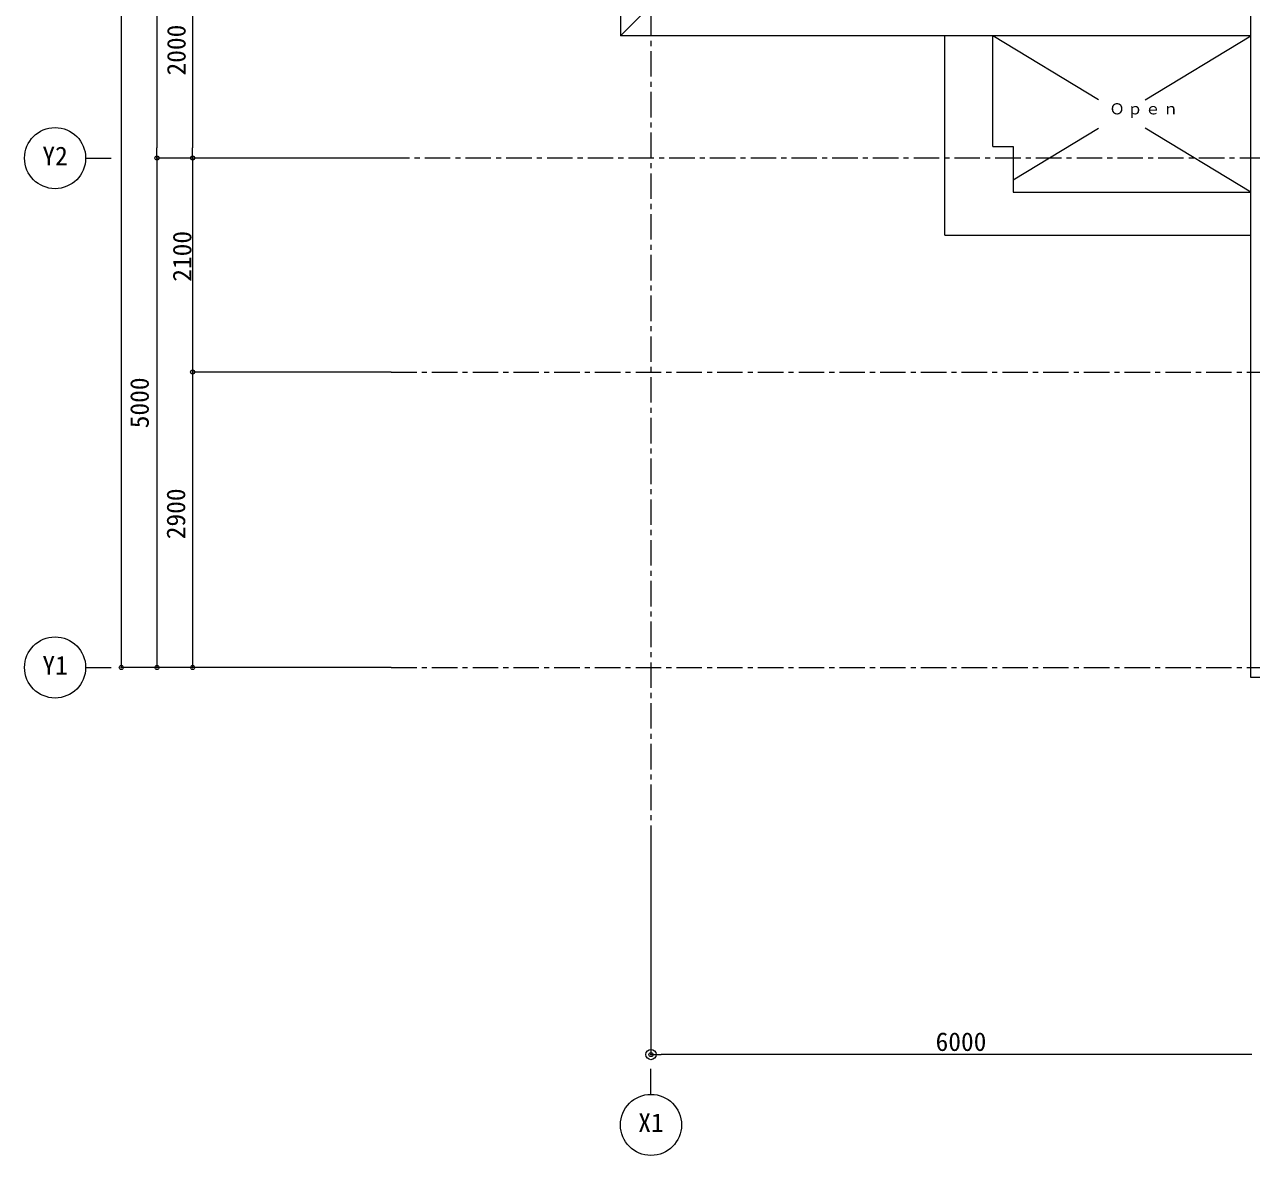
# Model space of a CAD drawing. Units: millimetres at full size, sheet at 1:50; details may follow other scales. Extents: x -18293 to 19316, y -13157 to 12422.
# Drawn here: x -18293 to -6248, y -11880 to -778 of the extents above; entities that cross this region are included whole.
import ezdxf
from ezdxf.enums import TextEntityAlignment as Align

# ---------------------------------------------------------------- set-up
doc = ezdxf.new("R2010")
doc.units = ezdxf.units.MM
doc.header["$LTSCALE"] = 50
doc.header["$PDMODE"] = 32
doc.header["$PDSIZE"] = 40
doc.linetypes.add('CHAIN1', pattern=[8, 5, -1, 1, -1])
for name, color, linetype, lineweight in [('1-1_表（文字_固定）', 4, 'Continuous', 9), ('1-2', 3, 'Continuous', 18), ('1-6', 7, 'Continuous', 13), ('1-8', 4, 'Continuous', 9)]:
    doc.layers.add(name, color=color, linetype=linetype, lineweight=lineweight)
doc.layers.add('1-5_建具姿図', color=3, linetype='Continuous')
doc.styles.add('ＭＳ ゴシック', font='')
doc.styles.get('ＭＳ ゴシック').set_extended_font_data('MS Gothic')

msp = doc.modelspace()

# ---------------------------------------------------------------- linework, layer by layer
at = {"layer": '1-1_表（文字_固定）', "linetype": 'CHAIN1'}
for p, q in [((-12142.82, 9360.61), (-12142.82, -8639.39)), ((13486.5, -2089.39), (-14692.82, -2089.39)), ((-14692.82, -4189.39), (3019.53, -4189.39)), ((-14692.82, -7089.39), (13486.5, -7089.39))]:
    msp.add_line(p, q, dxfattribs=at)
at = {"layer": '1-2'}
for p, q in [((-6252.82, -7189.39), (-6252.82, -9.39)), ((-4242.82, -7189.39), (-6252.82, -7189.39))]:
    msp.add_line(p, q, dxfattribs=at)
at = {"layer": '1-6'}
for p, q in [((-16992.82, 7910.61), (-16992.82, -1989.39)), ((-17342.82, 7810.61), (-17342.82, -7089.39)), ((-16642.82, -89.39), (-16642.82, -1989.39)), ((-16992.82, -2089.39), (-16992.82, -1989.39)), ((-16642.82, -2089.39), (-16642.82, -1989.39)), ((-17692.82, -2089.39), (-17442.82, -2089.39)), ((-14692.82, -2089.39), (-16992.82, -2089.39)), ((-16992.82, -2089.39), (-16992.82, -2189.39)), ((-16642.82, -2089.39), (-16642.82, -2189.39)), ((-16992.82, -2189.39), (-16992.82, -7089.39)), ((-16642.82, -2189.39), (-16642.82, -4189.39)), ((-14692.82, -4189.39), (-16642.82, -4189.39)), ((-16642.82, -4189.39), (-16642.82, -7089.39)), ((-17692.82, -7089.39), (-17442.82, -7089.39)), ((-14692.82, -7089.39), (-17342.82, -7089.39)), ((-12142.82, -8639.39), (-12142.82, -10889.39)), ((-12142.82, -10889.39), (-12042.82, -10889.39)), ((-6242.82, -10889.39), (-12042.82, -10889.39)), ((-12142.82, -11279.69), (-12142.82, -11029.69))]:
    msp.add_line(p, q, dxfattribs=at)
for centre, radius in [((-17992.82, -2089.39), 300), ((-17992.82, -7089.39), 300), ((-12142.82, -10889.39), 50), ((-12142.82, -11579.69), 300)]:
    msp.add_circle(centre, radius, dxfattribs=at)
for p in [(-16992.82, -2089.39), (-16642.82, -2089.39), (-16642.82, -4189.39), (-17342.82, -7089.39), (-16992.82, -7089.39), (-16642.82, -7089.39), (-12142.82, -10889.39)]:
    msp.add_point(p, dxfattribs=at)
at = {"layer": '1-8'}
for p, q in [((-12442.82, 8210.61), (-12442.82, -889.39)), ((-11562.82, -9.39), (-12442.82, -889.39)), ((-6252.82, -889.39), (-12442.82, -889.39)), ((-9257.82, -2844.39), (-9257.82, -889.39)), ((-8787.82, -1974.39), (-8787.82, -889.39)), ((-7749.77, -1517.95), (-8787.82, -889.39)), ((-7290.88, -1517.95), (-6252.82, -889.39)), ((-8587.82, -2303.28), (-7749.77, -1795.82)), ((-6252.82, -2424.39), (-7290.88, -1795.82)), ((-8787.82, -1974.39), (-8587.82, -1974.39)), ((-8587.82, -1974.39), (-8587.82, -2424.39)), ((-8587.82, -2424.39), (-6252.82, -2424.39)), ((-9257.82, -2844.39), (-6252.82, -2844.39))]:
    msp.add_line(p, q, dxfattribs=at)

# ---------------------------------------------------------------- texts
at = {"layer": '1-5_建具姿図', "insert": (-7642.1, -1694.79), "char_height": 110, "attachment_point": 7, "style": 'ＭＳ ゴシック'}
msp.add_mtext('\\T1.17;Ｏｐｅｎ', dxfattribs=at)
at = {"layer": '1-6', "color": 3, "style": 'ＭＳ ゴシック'}
for s, p in [('2000', (-16656.47, -1278.44)), ('2100', (-16599.61, -3303.13)), ('5000', (-17017.97, -4741.27)), ('2900', (-16660.62, -5830.77))]:
    msp.add_text(s, height=183.3, rotation=90, dxfattribs=at).set_placement(p, align=Align.BOTTOM_LEFT)
for s, p in [('Y2', (-18117.82, -2214.39)), ('Y1', (-18117.82, -7214.39)), ('6000', (-9348.76, -10909.01)), ('X1', (-12267.82, -11704.69))]:
    msp.add_text(s, height=183.3, dxfattribs=at).set_placement(p, align=Align.BOTTOM_LEFT)

doc.saveas('drawing.dxf')
